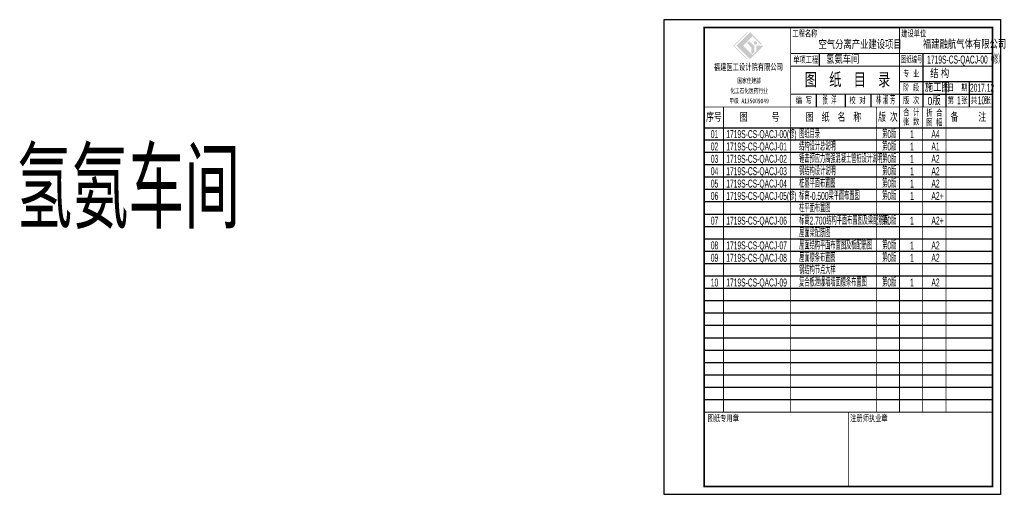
# Model space of a CAD drawing. Extents: x 297659 to 993057, y 192802 to 252212.
# Drawn here: x 297659 to 358937, y 192812 to 222512 of the extents above; entities that cross this region are included whole.
import ezdxf
from ezdxf.enums import TextEntityAlignment as Align

# ---------------------------------------------------------------- set-up
doc = ezdxf.new("R2010")
doc.units = 0
doc.header["$LTSCALE"] = 1000
for name, color, linetype in [('DIMENSION', 3, 'CONTINUOUS'), ('FRAME', 3, 'CONTINUOUS'), ('PUB_TEXT', 7, 'CONTINUOUS'), ('TK', 211, 'CONTINUOUS')]:
    doc.layers.add(name, color=color, linetype=linetype)
doc.styles.add('_HZTXT', font='tq__rshz.shx', dxfattribs={"width": 0.8, "bigfont": 'tq__hzdc.shx'})
doc.styles.add('FRAME', font='simhei.ttf', dxfattribs={"width": 0.7})
doc.styles.add('TSSD_Dimension', font='tssdeng.shx', dxfattribs={"width": 0.7, "bigfont": 'hztxt.shx'})

# ---------------------------------------------------------------- blocks, each defined once
blk = doc.blocks.new('图纸目录')
at = {"layer": 'DIMENSION'}
h = blk.add_hatch(color=7, dxfattribs=at)
h.paths.add_polyline_path([(-16075, 28069), (-15491, 28653), (-14981, 28143), (-14876, 28143), (-15642, 28908), (-16481, 28069), (-15642, 27230), (-14803, 28069), (-15252, 28069), (-15252, 27724), (-15491, 27485)], flags=0)
edge = h.paths.add_edge_path(flags=0)
edge.add_arc((-15597, 27960), 40, 0, 45, ccw=False)
edge.add_line((-15557, 27960), (-15557, 27623))
edge.add_line((-15557, 27623), (-15489, 27555))
edge.add_line((-15489, 27555), (-15374, 27670))
edge.add_line((-15374, 27670), (-15374, 28024))
edge.add_arc((-15414, 28024), 40, 360, 405)
edge.add_line((-15386, 28052), (-15671, 28337))
edge.add_arc((-15700, 28309), 40, 45, 135)
edge.add_line((-15728, 28337), (-15794, 28271))
edge.add_arc((-15766, 28243), 40, 135, 225)
edge.add_line((-15794, 28214), (-15568, 27988))
edge = h.paths.add_edge_path(flags=0)
edge.add_arc((-15306, 28239), 111, 0, 180)
edge.add_arc((-15306, 28239), 111, 180, 360)
h.paths.add_polyline_path([(-15850, 27230), (-15793, 27230), (-16622, 28058), (-15772, 28908), (-15828, 28908), (-16678, 28058)], flags=0)
at = {"layer": 'DIMENSION', "color": 7}
for p, q in [((-11300, 26783), (-11300, 27583)), ((-4850, 27583), (-4850, 24233)), ((-6300, 25833), (-500, 25833)), ((-3400, 25833), (-3400, 24233)), ((-1950, 25833), (-1950, 24233)), ((-11500, 25033), (-11500, 24233)), ((-9700, 25033), (-9700, 24233)), ((-8100, 25033), (-8100, 24233)), ((-6300, 25033), (-500, 25033)), ((-18500, 22933), (-500, 22933)), ((-500, 22159), (-18500, 22159)), ((-500, 21386), (-18500, 21386)), ((-500, 20612), (-18500, 20612)), ((-500, 19839), (-18500, 19839)), ((-500, 19065), (-18500, 19065)), ((-500, 18292), (-18500, 18292)), ((-500, 17518), (-18500, 17518)), ((-500, 16744), (-18500, 16744)), ((-500, 15971), (-18500, 15971)), ((-500, 15197), (-18500, 15197)), ((-500, 14424), (-18500, 14424)), ((-500, 13650), (-18500, 13650)), ((-500, 12877), (-18500, 12877)), ((-500, 12103), (-18500, 12103)), ((-500, 11330), (-18500, 11330)), ((-500, 10556), (-18500, 10556)), ((-500, 9783), (-18500, 9783)), ((-500, 9009), (-18500, 9009)), ((-500, 8235), (-18500, 8235)), ((-500, 7462), (-18500, 7462)), ((-500, 6688), (-18500, 6688)), ((-500, 5915), (-18500, 5915))]:
    blk.add_line(p, q, dxfattribs=at)
blk.add_lwpolyline([(-21000, 29700), (0, 29700), (0, 0), (-21000, 0)], close=True, dxfattribs=at)
blk.add_lwpolyline([(-18500, 500, 100, 100, 0), (-18500, 29200, 100, 100, 0), (-500, 29200, 100, 100, 0), (-500, 500, 100, 100, 0)], format="xyseb", close=True, dxfattribs=at)
for points in [[(-13100, 5141, 50, 50, 0), (-13100, 29200, 50, 50, 0)], [(-6300, 5141, 50, 50, 0), (-6300, 29200, 50, 50, 0)], [(-13100, 27583, 50, 50, 0), (-500, 27583, 50, 50, 0)], [(-13100, 26783, 50, 50, 0), (-500, 26783, 50, 50, 0)], [(-13100, 25033, 50, 50, 0), (-6300, 25033, 50, 50, 0)], [(-500, 24233, 50, 50, 0), (-18500, 24233, 50, 50, 0)], [(-17300, 5141, 50, 50, 0), (-17300, 24233, 50, 50, 0)], [(-7750, 5141, 50, 50, 0), (-7750, 24233, 50, 50, 0)], [(-4850, 5141, 50, 50, 0), (-4850, 24233, 50, 50, 0)], [(-3400, 5141, 50, 50, 0), (-3400, 24233, 50, 50, 0)], [(-500, 5141, 50, 50, 0), (-18500, 5141, 50, 50, 0)], [(-9500, 5141, 50, 50, 0), (-9500, 500, 50, 50, 0)]]:
    blk.add_lwpolyline(points, format="xyseb", dxfattribs=at)
at = {"layer": 'DIMENSION', "color": 7, "style": 'FRAME'}
for s, insert, char_height, width, attachment_point in [('工程名称', (-13000, 29031), 400, 2368.14, 1), ('建设单位 ', (-6200, 29031), 400, 2403.73, 1), ('单项工程', (-12163, 27173), 400, 2349.15, 5), ('{\\W0.6;图纸编号}', (-5544, 27191), 400, 1993.22, 5), ('图  纸  目  录', (-9551, 25908), 800, 8295.59, 5), ('阶 段', (-5575, 25433), 400, 1430.85, 5), ('日  期', (-2675, 25433), 400, 1618.31, 5), ('编 写', (-12283, 24633), 400, 1430.85, 5), ('校 对', (-8928, 24633), 400, 1459.32, 5), ('版 次', (-5575, 24633), 400, 1449.83, 5), ('第  张', (-2675, 24633), 400, 1746.44, 5), ('共  张', (-1225, 24633), 400, 1741.69, 5), ('序号', (-17900, 23586), 500, 1429.66, 5), ('图      号', (-15041, 23586), 500, 3666.1, 5), ('合 计', (-5575, 23885), 400, 1461.69, 5), ('折 合', (-4125, 23854), 400, 1452.2, 5), ('备     注', (-2000, 23586), 500, 3336.86, 5), ('张 数', (-5575, 23297), 400, 1445.08, 5), ('图 幅', (-4125, 23255), 400, 1409.49, 5), ('图纸专用章', (-17316, 4741), 400, 2928.14, 5), ('注册师执业章', (-8216, 4741), 400, 3554.58, 5)]:
    blk.add_mtext(s, dxfattribs=dict(at, insert=insert, char_height=char_height, width=width, attachment_point=attachment_point))
at = {"layer": 'FRAME', "color": 7, "attachment_point": 5, "style": 'FRAME'}
for s, insert, char_height, width in [('福建医工设计院有限公司', (-15746, 26713), 400, 6572.88), ('国家住建部', (-15704, 25865), 300, 2208.56), ('化工石化医药行业', (-15704, 25231), 300, 3586.02), ('甲级 A135009049', (-15704, 24597), 300, 3329.75), ('图  纸  名  称', (-10425, 23583), 500, 5350), ('版 次', (-7025, 23583), 500, 1450)]:
    blk.add_mtext(s, dxfattribs=dict(at, insert=insert, char_height=char_height, width=width))
at = {"layer": 'FRAME', "insert": (-5575, 26308), "char_height": 400, "width": 1450, "attachment_point": 5, "style": 'FRAME'}
blk.add_mtext('{\\C7;专 业}', dxfattribs=at)

msp = doc.modelspace()

# ---------------------------------------------------------------- block references
at = {"layer": 'FRAME'}
msp.add_blockref('图纸目录', (358936.972, 192811.708), dxfattribs=at)

# ---------------------------------------------------------------- texts
at = {"layer": 'PUB_TEXT', "style": '_HZTXT'}
for s, width, p in [('空气分离产业建设项目', 0.8, (347572.507, 220676.865)), ('福建融航气体有限公司', 0.8, (354097.176, 220696.417)), ('氢氨车间', 0.8, (348046.14, 219763.515)), ('1719S-CS-QACJ-00（修）', 0.5, (354360.64, 219762.015)), ('结 构', 0.8, (354548.64, 218860.015)), ('施工图', 0.8, (354214.64, 218000.015)), ('2017.12', 0.5, (357035.64, 218000.015)), ('张  洋', 0.5, (347814.14, 217214.015)), ('林 淑 芳', 0.5, (351163.64, 217214.015)), ('0版', 0.8, (354385.972, 217166.015)), ('1', 0.5, (356226.14, 217214.015)), ('10', 0.5, (357525.585, 217214.015)), ('01', 0.5, (340845.64, 215099.515)), ('1719S-CS-QACJ-00(修)', 0.5, (341812.14, 215099.515)), ('图纸目录', 0.5, (346365.14, 215099.515)), ('第0版', 0.5, (351551.14, 215099.515)), ('1', 0.5, (353299.14, 215099.515)), ('A4', 0.5, (354628.64, 215099.515)), ('02', 0.5, (340845.64, 214325.971)), ('1719S-CS-QACJ-01', 0.5, (341812.14, 214325.971)), ('结构设计总说明', 0.5, (346365.14, 214325.971)), ('第0版', 0.5, (351551.14, 214325.971)), ('1', 0.5, (353299.14, 214325.971)), ('A1', 0.5, (354628.64, 214325.971)), ('03', 0.5, (340845.64, 213552.428)), ('1719S-CS-QACJ-02', 0.5, (341812.14, 213552.428)), ('锤击预应力高强混凝土管桩设计说明', 0.5, (346365.14, 213552.428)), ('第0版', 0.5, (351551.14, 213552.428)), ('1', 0.5, (353299.14, 213552.428)), ('A2', 0.5, (354628.64, 213552.428)), ('04', 0.5, (340845.64, 212778.884)), ('1719S-CS-QACJ-03', 0.5, (341812.14, 212778.884)), ('钢结构设计说明', 0.5, (346365.14, 212778.884)), ('第0版', 0.5, (351551.14, 212778.884)), ('1', 0.5, (353299.14, 212778.884)), ('A2', 0.5, (354628.64, 212778.884)), ('05', 0.5, (340845.64, 212005.34)), ('1719S-CS-QACJ-04', 0.5, (341812.14, 212005.34)), ('桩基平面布置图', 0.5, (346365.14, 212005.34)), ('第0版', 0.5, (351551.14, 212005.34)), ('1', 0.5, (353299.14, 212005.34)), ('A2', 0.5, (354628.64, 212005.34)), ('06', 0.5, (340845.64, 211231.797)), ('1719S-CS-QACJ-05(修)', 0.5, (341812.14, 211231.797)), ('标高-0.500梁平面布置图', 0.5, (346365.14, 211231.797)), ('第0版', 0.5, (351551.14, 211231.797)), ('1', 0.5, (353299.14, 211231.797)), ('A2+', 0.5, (354628.64, 211231.797)), ('柱平面布置图', 0.5, (346365.14, 210458.253)), ('07', 0.5, (340845.64, 209684.709)), ('1719S-CS-QACJ-06', 0.5, (341812.14, 209684.709)), ('标高2.700结构平面布置图及梁配筋图', 0.5, (346365.14, 209684.709)), ('第0版', 0.5, (351551.14, 209684.709)), ('1', 0.5, (353299.14, 209684.709)), ('A2+', 0.5, (354628.64, 209684.709)), ('屋面梁配筋图', 0.5, (346365.14, 208911.165)), ('08', 0.5, (340845.64, 208137.622)), ('1719S-CS-QACJ-07', 0.5, (341812.14, 208137.622)), ('屋面结构平面布置图及板配筋图', 0.5, (346365.14, 208137.622)), ('第0版', 0.5, (351551.14, 208137.622)), ('1', 0.5, (353299.14, 208137.622)), ('A2', 0.5, (354628.64, 208137.622)), ('09', 0.5, (340845.64, 207364.078)), ('1719S-CS-QACJ-08', 0.5, (341812.14, 207364.078)), ('屋面檩条布置图', 0.5, (346365.14, 207364.078)), ('第0版', 0.5, (351551.14, 207364.078)), ('1', 0.5, (353299.14, 207364.078)), ('A2', 0.5, (354628.64, 207364.078)), ('钢结构节点大样', 0.5, (346365.14, 206590.534)), ('10', 0.5, (340845.64, 205816.991)), ('1719S-CS-QACJ-09', 0.5, (341812.14, 205816.991)), ('复合板泄爆墙墙面檩条布置图', 0.5, (346365.14, 205816.991)), ('第0版', 0.5, (351551.14, 205816.991)), ('1', 0.5, (353299.14, 205816.991)), ('A2', 0.5, (354628.64, 205816.991))]:
    msp.add_text(s, height=500, dxfattribs=dict(at, width=width)).set_placement(p)
at = {"layer": 'TK', "style": 'TSSD_Dimension', "width": 0.7}
msp.add_text('氢氨车间', height=5000, dxfattribs=at).set_placement((311449.043, 209423.564), align=Align.RIGHT)

doc.saveas('drawing.dxf')
